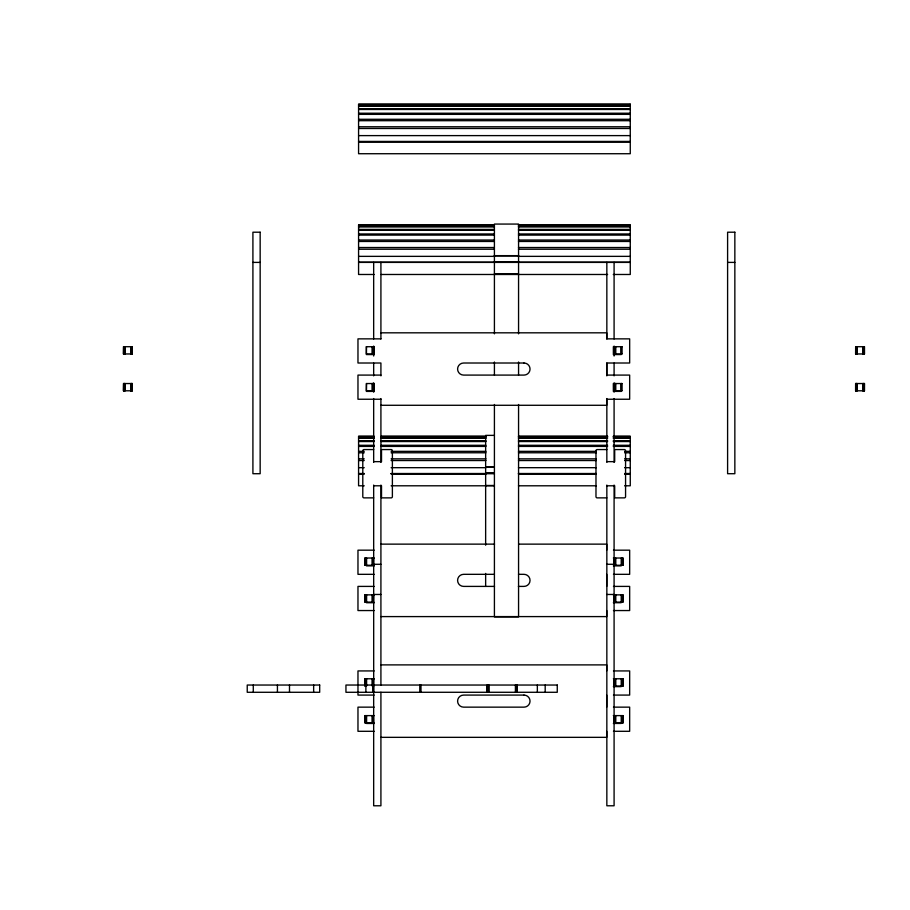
<?xml version="1.0" encoding="UTF-8"?>
<svg xmlns="http://www.w3.org/2000/svg" width="910" height="910" viewBox="0 0 910 910"><rect width="100%" height="100%" fill="white"/><g stroke="black" fill="none" stroke-linecap="round" stroke-linejoin="round"><path stroke-width="1.36" d="M358.574 104.377L630.266 104.377M358.574 105.651L630.266 105.651M358.574 106.14L630.266 106.14M358.574 108.665L630.266 108.665M358.574 109.473L630.266 109.473M358.574 113.227L630.266 113.227M358.574 114.353L630.266 114.353M358.574 119.29L630.266 119.29M358.574 120.7L630.266 120.7M358.574 126.774L630.266 126.774M358.574 128.481L630.266 128.481M358.574 135.613L630.266 135.613M358.574 141.459L630.266 141.459M358.574 141.653L630.266 141.653M358.574 141.801L630.266 141.801M494.414 224.963L358.574 224.963L358.574 274.479L374.135 274.479M518.472 224.963L630.266 224.963L630.266 274.479L613.283 274.479M358.574 225.134L494.414 225.134M518.472 225.134L630.266 225.134M358.574 226.397L494.414 226.397M518.472 226.397L630.266 226.397M358.574 226.886L494.414 226.886M518.472 226.886L630.266 226.886M358.574 229.411L494.414 229.411M518.472 229.411L630.266 229.411M358.574 230.23L494.414 230.23M518.472 230.23L630.266 230.23M358.574 233.972L494.414 233.972M518.472 233.972L630.266 233.972M358.574 235.099L494.414 235.099M518.472 235.099L630.266 235.099M358.574 240.035L494.414 240.035M518.472 240.035L630.266 240.035M358.574 241.457L494.414 241.457M518.472 241.457L630.266 241.457M358.574 247.531L494.414 247.531M518.472 247.531L630.266 247.531M358.574 249.226L494.414 249.226M518.472 249.226L630.266 249.226M494.414 255.653L518.563 255.653M494.414 255.858L518.563 255.858M358.574 256.358L494.414 256.358M518.472 256.358L630.266 256.358M494.414 261.727L518.563 261.796M358.574 262.205L494.414 262.205M518.472 262.205L630.266 262.205M252.912 262.399L260.158 262.399M358.574 262.399L630.266 262.399M727.602 262.399L734.848 262.399M494.414 274.172L518.563 274.172M494.414 274.217L518.563 274.217M381.21 274.479L607.618 274.479M380.915 332.821L606.72 332.821L606.72 338.861L629.663 338.861L629.663 363.01L606.72 363.01L606.72 375.091L629.663 375.091L629.663 399.24L606.72 399.24L606.72 405.28L380.915 405.28M380.915 338.861L357.971 338.861L357.971 363.01L380.915 363.01L380.915 375.864M366.343 346.71L374.272 346.71L374.272 354.559L366.423 354.559L366.423 346.71L366.343 353.956L373.828 353.956M622.03 346.71L613.363 346.71L613.374 354.559L621.223 354.559L621.212 346.71M855.593 346.71L864.5 346.71L864.489 353.956L855.593 353.956L855.662 346.71M132.325 353.956L123.419 353.956L123.476 346.71L132.325 346.71L132.268 353.956M614.091 353.956L622.03 353.956M380.915 375.091L357.971 375.091L357.971 399.24L380.915 399.24M622.03 383.542L613.329 383.542L613.363 391.391L621.212 391.391L621.177 383.542M855.593 383.542L864.5 383.542L864.5 390.788L855.593 390.788L855.616 383.542M132.325 390.788L123.419 390.788L123.476 383.542L132.325 383.542L132.268 390.788L132.189 383.542M373.828 390.788L366.343 390.788L366.343 383.542L374.272 383.542L374.272 391.402L366.423 391.402L366.582 383.542M614.091 390.788L622.03 390.788M494.005 435.378L485.644 435.378L485.644 545.204M374.135 436.288L358.574 436.288L358.574 485.792L364.227 485.792M381.21 436.288L485.929 436.288M518.472 436.288L607.618 436.288M613.283 436.288L630.266 436.288L630.266 485.792L624.601 485.792M358.574 436.447L374.135 436.447M381.21 436.447L485.929 436.447M518.472 436.447L607.618 436.447M613.283 436.447L630.266 436.447M358.574 437.721L374.135 437.721M381.21 437.721L485.929 437.721M518.472 437.721L607.618 437.721M613.283 437.721L630.266 437.721M358.574 438.21L374.135 438.21M381.21 438.21L485.929 438.21M518.472 438.21L607.618 438.21M613.283 438.21L630.266 438.21M358.574 440.736L374.135 440.736M381.21 440.736L485.929 440.736M518.472 440.736L607.618 440.736M613.283 440.736L630.266 440.736M358.574 441.543L374.135 441.543M381.21 441.543L485.929 441.543M518.472 441.543L607.618 441.543M613.283 441.543L630.266 441.543M358.574 445.297L374.135 445.297M381.21 445.297L485.929 445.297M518.472 445.297L607.618 445.297M613.283 445.297L630.266 445.297M358.574 446.412L374.135 446.412M381.21 446.412L485.929 446.412M518.472 446.412L607.618 446.412M613.283 446.412L630.266 446.412M373.669 449.563L364.011 449.563A1.206 1.206 0 0 0 362.794 450.768L362.794 496.655A1.206 1.206 0 0 0 364.011 497.872L373.669 497.872M606.845 449.563L597.188 449.563A1.206 1.206 0 0 0 595.982 450.768L595.982 496.655A1.206 1.206 0 0 0 597.188 497.872L606.845 497.872M358.574 451.349L364.227 451.349M391.118 451.349L485.929 451.349M518.472 451.349L596.3 451.349M624.601 451.349L630.266 451.349M358.574 452.771L364.227 452.771M391.118 452.771L485.929 452.771M518.472 452.771L596.3 452.771M624.601 452.771L630.266 452.771M358.574 458.845L364.227 458.845M391.118 458.845L485.929 458.845M518.472 458.845L596.3 458.845M624.601 458.845L630.266 458.845M358.574 460.54L364.227 460.54M391.118 460.54L485.929 460.54M518.472 460.54L596.3 460.54M624.601 460.54L630.266 460.54M373.669 461.643L381.517 461.643L381.517 449.563L391.175 449.563A1.206 1.206 0 0 1 392.381 450.768L392.381 496.655A1.206 1.206 0 0 1 391.175 497.872L381.517 497.872L381.517 485.792L373.669 485.792M606.845 461.643L614.694 461.643L614.694 449.563L624.362 449.563A1.206 1.206 0 0 1 625.568 450.768L625.568 496.655A1.206 1.206 0 0 1 624.362 497.872L614.694 497.872L614.694 485.792L606.845 485.792M485.644 466.966L494.005 466.966M485.644 467.171L494.005 467.171M358.574 467.683L364.227 467.683M391.118 467.683L485.929 467.683M518.472 467.683L596.3 467.683M624.601 467.683L630.266 467.683M358.574 473.518L364.227 473.518M391.118 473.518L485.929 473.518M518.472 473.518L596.3 473.518M624.601 473.518L630.266 473.518M358.574 473.712L364.227 473.712M391.118 473.712L494.414 473.712M518.472 473.712L596.3 473.712M624.601 473.712L630.266 473.712M358.574 473.871L364.227 473.871M391.118 473.871L485.929 473.871M518.472 473.871L596.3 473.871M624.601 473.871L630.266 473.871M485.644 485.485L494.005 485.485M391.118 485.792L494.414 485.792M518.472 485.792L596.3 485.792M380.915 544.135L494.528 544.135M518.666 544.135L606.72 544.135L606.72 550.175M374.158 550.175L357.971 550.175L357.971 574.324L374.158 574.324M613.465 550.175L629.663 550.175L629.663 574.324L613.465 574.324M374.272 558.023L364.933 558.023L364.933 565.269L373.828 565.269M613.363 558.023L622.986 558.023L622.997 565.269L614.091 565.269M373.669 564.28L380.915 564.28M606.845 564.28L614.091 564.28M366.423 565.872L374.272 565.872M613.374 565.872L621.223 565.872M493.811 574.324L463.622 574.324A6.04 6.04 0 0 0 457.593 580.364A6.04 6.04 0 0 0 463.622 586.404L494.517 586.404M518.518 574.324L524.001 574.324A6.04 6.04 0 0 1 530.041 580.364A6.04 6.04 0 0 1 524.001 586.404L518.381 586.404M374.158 586.404L357.971 586.404L357.971 610.553L374.158 610.553M613.465 586.404L629.663 586.404L629.663 610.553L613.465 610.553M373.669 594.469L380.915 594.469M606.845 594.469L614.091 594.469M374.272 594.856L364.933 594.856L364.933 602.101L373.817 602.101M613.329 594.856L622.986 594.856L622.986 602.101L614.113 602.101M366.423 602.727L374.272 602.727M613.363 602.704L621.212 602.704M380.915 616.593L606.72 616.593L606.72 610.553M380.915 664.891L606.72 664.891L606.72 670.932M374.158 670.932L357.971 670.932L357.971 695.081L374.158 695.081M613.465 670.932L629.663 670.932L629.663 695.081L613.465 695.081M374.272 678.78L364.933 678.78L364.978 686.026M613.363 678.78L622.986 678.78L622.747 686.026M614.091 686.026L622.997 686.026M613.374 686.629L621.223 686.629M374.158 707.15L357.971 707.15L357.971 731.299L374.158 731.299M613.465 707.15L629.663 707.15L629.663 731.299L613.465 731.299M374.272 715.613L364.933 715.613L364.933 722.847L373.828 722.847M613.329 715.613L622.986 715.613L622.747 722.847M614.091 722.847L622.997 722.847M366.423 723.473L374.272 723.473M613.363 723.45L621.212 723.45M380.915 737.339L606.72 737.339L606.72 731.299M864.25 346.71L864.363 353.956M864.363 383.542L864.25 390.788M864.113 346.71L864.113 353.956M864.113 383.542L864.113 390.788M863.943 346.71L863.943 353.956M863.943 383.542L863.943 390.788M863.749 346.71L863.749 353.956M863.749 383.542L863.749 390.788M863.533 346.71L863.533 353.956M863.533 383.542L863.533 390.788M863.306 346.71L863.306 353.956M863.306 383.542L863.306 390.788M863.078 346.71L863.078 353.956M863.078 383.542L863.078 390.788M862.839 346.71L862.839 353.956M862.839 383.542L862.839 390.788M857.174 346.71L857.174 353.956M857.174 383.542L857.174 390.788M856.936 346.71L856.936 353.956M856.936 383.542L856.936 390.788M856.719 346.71L856.719 353.956M856.719 383.542L856.719 390.788M856.503 346.71L856.503 353.956M856.503 383.542L856.503 390.788M856.31 346.71L856.31 353.956M856.31 383.542L856.31 390.788M856.128 346.71L856.128 353.956M856.128 383.542L856.128 390.788M855.969 346.71L855.969 353.956M855.969 383.542L855.969 390.788M855.844 346.71L855.741 353.956M855.844 383.542L855.764 390.788M622.997 678.78L622.986 686.026M622.997 715.613L622.986 722.847M622.747 558.023L622.861 565.269M622.861 594.856L622.747 602.101M622.599 558.023L622.599 565.269M622.599 594.856L622.599 602.101M622.599 678.78L622.599 686.026M622.599 715.613L622.599 722.847M622.44 558.023L622.44 565.269M622.44 594.856L622.44 602.101M622.44 678.78L622.44 686.026M622.44 715.613L622.44 722.847M622.247 558.023L622.247 565.269M622.247 594.856L622.247 602.101M622.247 678.78L622.247 686.026M622.247 715.613L622.247 722.847M622.03 558.023L622.03 565.269M622.03 594.856L622.03 602.101M622.03 678.78L622.03 686.026M622.03 715.613L622.03 722.847M621.803 346.71L621.803 353.956M621.803 383.542L621.803 390.788M621.803 558.023L621.803 565.269M621.803 594.856L621.803 602.101M621.803 678.78L621.803 686.026M621.803 715.613L621.803 722.847M621.576 346.71L621.576 353.956M621.576 383.542L621.576 390.788M621.576 558.023L621.576 565.269M621.576 594.856L621.576 602.101M621.576 678.78L621.576 686.026M621.576 715.613L621.576 722.847M621.337 346.71L621.337 353.956M621.337 383.542L621.337 390.788M621.337 558.023L621.337 565.269M621.337 594.856L621.337 602.101M621.337 678.78L621.337 686.026M621.337 715.613L621.337 722.847M615.672 346.71L615.672 353.956M615.672 383.542L615.672 390.788M615.672 558.023L615.672 565.269M615.672 594.856L615.672 602.101M615.672 678.78L615.672 686.026M615.672 715.613L615.672 722.847M615.433 346.71L615.433 353.956M615.433 383.542L615.433 390.788M615.433 558.023L615.433 565.269M615.433 594.856L615.433 602.101M615.433 678.78L615.433 686.026M615.433 715.613L615.433 722.847M615.217 346.71L615.217 353.956M615.217 383.542L615.217 390.788M615.217 558.023L615.217 565.269M615.217 594.856L615.217 602.101M615.217 678.78L615.217 686.026M615.217 715.613L615.217 722.847M615.001 346.71L615.001 353.956M615.001 383.542L615.001 390.788M615.001 558.023L615.001 565.269M615.001 594.856L615.001 602.101M615.001 678.78L615.001 686.026M615.001 715.613L615.001 722.847M614.807 346.71L614.807 353.956M614.807 383.542L614.807 390.788M614.807 558.023L614.807 565.269M614.807 594.856L614.807 602.101M614.807 678.78L614.807 686.026M614.807 715.613L614.807 722.847M614.625 346.71L614.625 353.956M614.625 383.542L614.625 390.788M614.625 558.023L614.625 565.269M614.625 594.856L614.625 602.101M614.625 678.78L614.625 686.026M614.625 715.613L614.625 722.847M614.466 346.71L614.466 353.956M614.466 383.542L614.466 390.788M614.466 558.023L614.466 565.269M614.466 594.856L614.466 602.101M614.466 678.78L614.466 686.026M614.466 715.613L614.466 722.847M614.341 346.71L614.341 353.956M614.341 383.542L614.341 390.788M614.341 558.023L614.341 565.269M614.341 594.856L614.341 602.101M614.341 678.78L614.341 686.026M614.341 715.613L614.341 722.847M614.091 262.399L614.091 338.986M614.091 346.073L614.091 356.003M614.091 363.09L614.091 375.864M614.091 382.951L614.091 392.13M614.091 398.546L614.091 462.371M614.091 485.064L614.091 805.782L606.845 805.782L606.845 485.064M606.845 262.399L606.845 338.986M606.845 363.09L606.845 375.864M606.845 398.546L606.845 462.371M606.72 574.324L606.72 586.404M606.72 695.081L606.72 707.15M545.192 685.037L545.192 692.283M537.344 685.037L537.344 692.283M518.563 333.845L518.563 224.065L494.414 224.065L494.414 333.845M518.563 362.009L518.563 375.057M518.563 404.484L518.563 616.889L494.414 616.889L494.414 404.484M517.233 685.037L517.221 692.283M517.062 685.037L517.073 692.283M516.766 685.037L516.789 692.283M516.607 685.037L516.584 692.283M516.368 685.037L516.368 692.283M516.141 685.037L516.141 692.283M515.833 685.037L515.833 692.283M515.413 685.037L515.413 692.283M494.414 362.009L494.414 375.057M488.841 685.037L488.841 692.283M488.602 685.037L488.602 692.283M488.374 685.037L488.374 692.283M488.147 685.037L488.147 692.283M487.942 685.037L487.942 692.283M487.737 685.037L487.737 692.283M487.567 685.037L487.567 692.283M487.407 685.037L487.407 692.283M487.237 692.283L487.168 685.037L487.089 692.283M485.644 573.437L485.644 586.427M420.989 685.037L420.989 692.283M419.783 685.037L419.783 692.283M380.915 262.399L380.915 338.986M380.915 398.546L380.915 462.371M380.915 485.064L380.915 685.23M380.915 692.237L380.915 805.782L373.669 805.782L373.669 692.237M373.896 685.037L373.896 692.283M373.669 262.399L373.669 338.986M373.669 346.073L373.669 356.003M373.669 363.09L373.669 375.864M373.669 382.951L373.669 392.13M373.669 398.546L373.669 462.371M373.669 485.064L373.691 686.026M373.453 346.71L373.589 353.956M373.589 383.542L373.453 390.788M373.589 558.023L373.453 565.269M373.589 594.856L373.453 602.101M373.589 678.78L373.453 686.026M373.453 715.613L373.589 722.847M373.293 346.71L373.293 353.956M373.293 383.542L373.293 390.788M373.293 558.023L373.293 565.269M373.293 594.856L373.293 602.101M373.293 678.78L373.293 686.026M373.293 715.613L373.293 722.847M373.123 346.71L373.123 353.956M373.123 383.542L373.123 390.788M373.123 558.023L373.123 565.269M373.123 594.856L373.123 602.101M373.123 678.78L373.123 686.026M373.123 715.613L373.123 722.847M372.918 346.71L372.918 353.956M372.918 383.542L372.918 390.788M372.918 558.023L372.918 565.269M372.918 594.856L372.918 602.101M372.918 678.78L372.918 686.026M372.918 715.613L372.918 722.847M372.713 346.71L372.713 353.956M372.713 383.542L372.713 390.788M372.713 558.023L372.713 565.269M372.713 594.856L372.713 602.101M372.713 678.78L372.69 692.283M372.713 715.613L372.713 722.847M372.486 346.71L372.486 353.956M372.486 383.542L372.486 390.788M372.486 558.023L372.486 565.269M372.486 594.856L372.486 602.101M372.486 678.78L372.486 686.026M372.486 715.613L372.486 722.847M372.258 346.71L372.258 353.956M372.258 383.542L372.258 390.788M372.258 558.023L372.258 565.269M372.258 594.856L372.258 602.101M372.258 678.78L372.258 686.026M372.258 715.613L372.258 722.847M366.582 558.023L366.582 565.269M366.582 594.856L366.582 602.101M366.582 678.78L366.582 686.026M366.582 715.613L366.582 722.847M366.343 558.023L366.343 565.269M366.343 594.856L366.343 602.101M366.343 678.78L366.343 686.026M366.343 715.613L366.343 722.847M366.116 558.023L366.116 565.269M366.116 594.856L366.116 602.101M366.116 678.78L366.116 686.026M366.116 715.613L366.116 722.847M365.888 558.023L365.888 565.269M365.888 594.856L365.888 602.101M365.888 678.78L365.877 692.283M365.888 715.613L365.888 722.847M365.683 558.023L365.683 565.269M365.683 594.856L365.683 602.101M365.683 678.78L365.683 686.026M365.683 715.613L365.683 722.847M365.49 558.023L365.49 565.269M365.49 594.856L365.49 602.101M365.49 678.78L365.49 686.026M365.49 715.613L365.49 722.847M365.32 558.023L365.32 565.269M365.32 594.856L365.32 602.101M365.32 678.78L365.32 686.026M365.32 715.613L365.32 722.847M365.172 558.023L365.172 565.269M365.172 594.856L365.172 602.101M365.172 678.78L365.172 686.026M365.172 715.613L365.172 722.847M313.643 685.037L313.643 692.283M289.494 685.037L289.494 692.283M277.425 685.037L277.425 692.283M253.276 685.037L253.276 692.283M132.166 346.71L132.087 353.956L131.95 346.71M132.03 383.542L131.95 390.788M131.791 346.71L131.87 353.956M131.87 383.542L131.791 390.788M131.688 346.71L131.62 353.956M131.62 383.542L131.688 390.788M131.415 346.71L131.415 353.956M131.415 383.542L131.415 390.788M131.211 346.71L131.211 353.956M131.211 383.542L131.211 390.788M130.983 346.71L130.983 353.956M130.983 383.542L130.983 390.788M130.744 346.71L130.744 353.956M130.744 383.542L130.744 390.788M125.079 346.71L125.079 353.956M125.079 383.542L125.079 390.788M124.841 346.71L124.841 353.956M124.841 383.542L124.841 390.788M124.613 346.71L124.613 353.956M124.613 383.542L124.613 390.788M124.386 346.71L124.386 353.956M124.386 383.542L124.386 390.788M124.181 346.71L124.181 353.956M124.181 383.542L124.181 390.788M123.987 346.71L123.987 353.956M123.987 383.542L123.987 390.788M123.817 346.71L123.817 353.956M123.817 383.542L123.817 390.788M123.669 346.71L123.555 353.956M123.669 383.542L123.555 390.788M630.266 104.218L358.574 104.218L358.574 153.722L630.266 153.722L630.266 104.218M260.158 232.209L252.912 232.209L252.912 473.712L260.158 473.712L260.158 232.209M734.848 232.209L727.602 232.209L727.602 473.712L734.848 473.712L734.848 232.209M524.001 363.01L463.622 363.01A6.04 6.04 0 0 0 457.593 369.05A6.04 6.04 0 0 0 463.622 375.091L524.001 375.091A6.04 6.04 0 0 0 530.041 369.05A6.04 6.04 0 0 0 524.001 363.01M494.005 473.041L485.644 473.041L494.005 473.109M319.683 685.037L247.236 685.037L247.236 692.283L319.683 692.283L319.683 685.037M557.261 685.037L345.948 685.037L345.948 692.283L557.261 692.283L557.261 685.037M524.001 695.081L463.622 695.081A6.04 6.04 0 0 0 457.593 701.121A6.04 6.04 0 0 0 463.622 707.15L524.001 707.15A6.04 6.04 0 0 0 530.041 701.121A6.04 6.04 0 0 0 524.001 695.081"/></g></svg>
